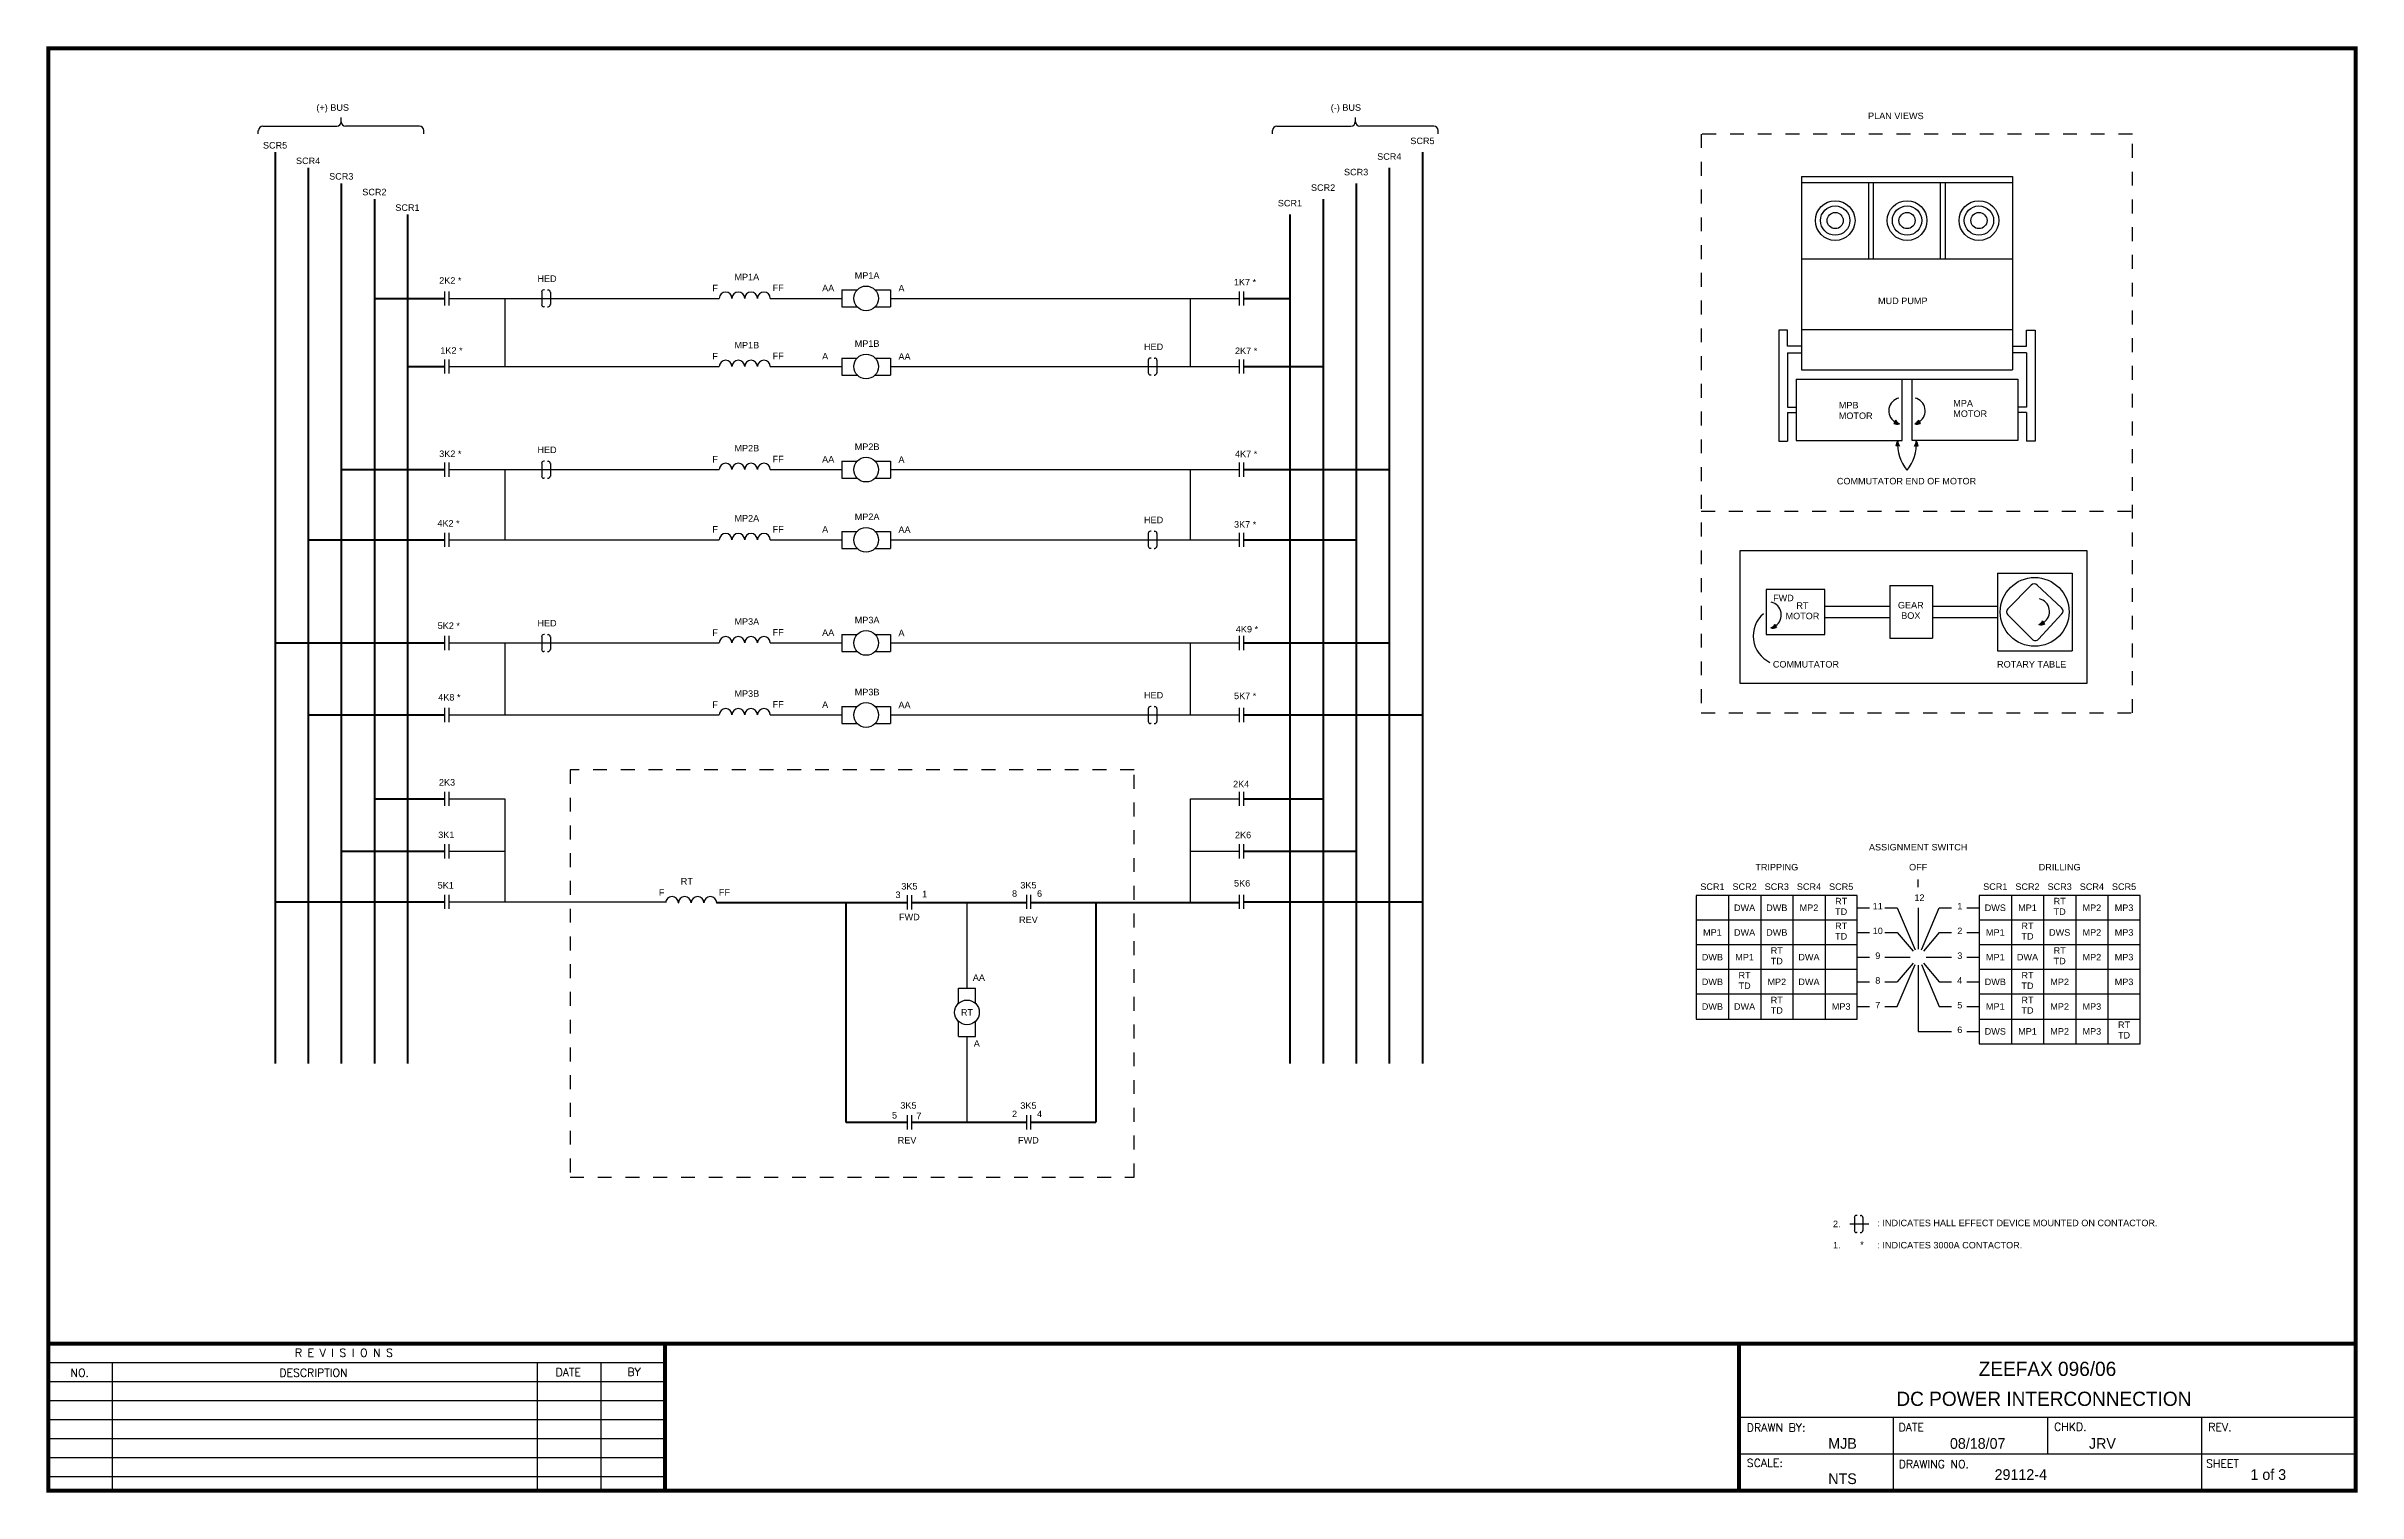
# Model space of a CAD drawing. Extents: x 1.7 to 18.4, y -1.9 to 8.5.
import ezdxf
from ezdxf.enums import TextEntityAlignment as Align

# ---------------------------------------------------------------- set-up
doc = ezdxf.new("R2010")
doc.units = 0
doc.header["$MEASUREMENT"] = 0
doc.linetypes.add('DASHED2', pattern=[0.375, 0.25, -0.125])
doc.layers.get('0').update_dxf_attribs({"linetype": 'CONTINUOUS'})
doc.layers.add('DRAWING', color=7, linetype='CONTINUOUS')
doc.styles.add('A1', font='A1.shx')
doc.styles.add('ROMAND', font='ROMAND.shx')
doc.styles.get("Standard").update_dxf_attribs({"font": 'ARIAL.TTF'})

# ---------------------------------------------------------------- blocks, each defined once
blk = doc.blocks.new('npcap')
for p, q in [((0, 0.051), (0, -0.051)), ((0.031, 0.051), (0.031, -0.051))]:
    blk.add_line(p, q)
blk = doc.blocks.new('coil')
for centre in [(0.046, 0), (0.138, 0), (0.23, 0), (0.322, 0)]:
    blk.add_arc(centre, 0.046, 0, 180)

msp = doc.modelspace()

# ---------------------------------------------------------------- hatches: boundary and pattern name
at = {"layer": 'DRAWING'}
for points in [[(15.094, 5.824, -0.145041), (15.066, 5.85), (15.055, 5.826, 0.147883)], [(15.234, 5.85, -0.145041), (15.205, 5.824, 0.147883), (15.245, 5.826)], [(15.069, 5.664), (15.096, 5.664, -0.145041), (15.084, 5.701, 0.147883)], [(15.215, 5.701, -0.145041), (15.203, 5.664), (15.23, 5.664, 0.147883)], [(14.197, 4.38, -0.145041), (14.168, 4.353, 0.147883), (14.208, 4.355)], [(16.129, 4.404, -0.145041), (16.101, 4.377, 0.147883), (16.14, 4.38)]]:
    msp.add_hatch(color=7, dxfattribs=at).paths.add_polyline_path(points)

# ---------------------------------------------------------------- linework, layer by layer
at = {"color": 7}
for p, q in [((1.752, -0.805), (1.752, -1.865)), ((1.752, -0.942), (6.197, -0.942)), ((2.213, -0.942), (2.213, -1.865)), ((5.275, -0.942), (5.275, -1.865)), ((5.736, -0.942), (5.736, -1.865)), ((1.752, -1.079), (6.197, -1.079)), ((1.752, -1.216), (6.197, -1.216)), ((1.752, -1.353), (6.197, -1.353)), ((1.752, -1.489), (6.197, -1.489)), ((13.939, -1.335), (18.384, -1.335)), ((15.05, -1.335), (15.05, -1.865)), ((16.162, -1.335), (16.162, -1.6)), ((17.273, -1.335), (17.273, -1.865)), ((1.752, -1.626), (6.197, -1.626)), ((13.939, -1.6), (18.384, -1.6)), ((1.752, -1.763), (6.197, -1.763))]:
    msp.add_line(p, q, dxfattribs=at)
at = {"color": 7, "const_width": 0.0288}
msp.add_lwpolyline([(18.384, -1.865), (18.384, 8.53), (1.752, 8.53), (1.752, -1.865)], close=True, dxfattribs=at)
for points in [[(1.752, -0.805), (18.384, -0.805)], [(6.197, -0.805), (6.197, -1.865)], [(13.939, -1.865), (13.939, -0.805)]]:
    msp.add_lwpolyline(points, dxfattribs=at)
at = {"layer": 'DRAWING', "color": 7}
for p, q in [((3.863, 7.999), (3.863, 8.031)), ((11.174, 7.999), (11.174, 8.031)), ((3.266, 7.912), (3.266, 7.936)), ((3.298, 7.968), (3.832, 7.968)), ((4.428, 7.968), (3.894, 7.968)), ((4.459, 7.912), (4.459, 7.936)), ((10.577, 7.912), (10.577, 7.936)), ((10.608, 7.968), (11.142, 7.968)), ((11.739, 7.968), (11.205, 7.968)), ((11.77, 7.912), (11.77, 7.936)), ((14.389, 7.606), (14.389, 6.212)), ((14.389, 7.606), (15.91, 7.606)), ((14.389, 7.563), (15.91, 7.563)), ((14.874, 7.012), (14.874, 7.563)), ((14.908, 7.012), (14.908, 7.563)), ((15.392, 7.012), (15.392, 7.563)), ((15.426, 7.012), (15.426, 7.563)), ((15.91, 7.606), (15.91, 6.212)), ((14.389, 7.012), (15.91, 7.012)), ((4.639, 6.727), (6.588, 6.727)), ((5.043, 6.727), (5.043, 6.236)), ((5.309, 6.773), (5.309, 6.682)), ((5.329, 6.788), (5.324, 6.788)), ((5.329, 6.666), (5.324, 6.666)), ((5.351, 6.788), (5.355, 6.788)), ((5.351, 6.666), (5.355, 6.666)), ((5.371, 6.773), (5.371, 6.682)), ((6.956, 6.727), (7.472, 6.727)), ((7.472, 6.788), (7.472, 6.666)), ((7.472, 6.788), (7.582, 6.788)), ((7.472, 6.666), (7.582, 6.666)), ((7.711, 6.788), (7.822, 6.788)), ((7.711, 6.666), (7.822, 6.666)), ((7.822, 6.788), (7.822, 6.666)), ((7.822, 6.727), (10.337, 6.727)), ((9.986, 6.236), (9.986, 6.727)), ((14.289, 6.499), (14.226, 6.499)), ((14.226, 6.499), (14.226, 5.699)), ((14.289, 6.384), (14.289, 6.499)), ((14.389, 6.504), (15.91, 6.504)), ((16.011, 6.384), (16.011, 6.499)), ((16.011, 6.499), (16.073, 6.499)), ((16.073, 6.499), (16.073, 5.699)), ((14.389, 6.384), (14.289, 6.384)), ((14.289, 6.336), (14.289, 5.943)), ((14.289, 6.336), (14.389, 6.336)), ((15.91, 6.384), (16.011, 6.384)), ((16.011, 6.336), (15.91, 6.336)), ((16.011, 6.336), (16.011, 5.943)), ((4.639, 6.236), (6.588, 6.236)), ((6.956, 6.236), (7.472, 6.236)), ((6.956, 6.236), (7.472, 6.236)), ((7.472, 6.297), (7.472, 6.175)), ((7.472, 6.297), (7.582, 6.297)), ((7.472, 6.175), (7.582, 6.175)), ((7.711, 6.297), (7.822, 6.297)), ((7.711, 6.175), (7.822, 6.175)), ((7.822, 6.297), (7.822, 6.175)), ((7.822, 6.236), (10.337, 6.236)), ((9.681, 6.282), (9.681, 6.191)), ((9.701, 6.297), (9.696, 6.297)), ((9.701, 6.175), (9.696, 6.175)), ((9.723, 6.297), (9.727, 6.297)), ((9.723, 6.175), (9.727, 6.175)), ((9.743, 6.282), (9.743, 6.191)), ((14.389, 6.212), (15.91, 6.212)), ((14.351, 6.144), (14.351, 5.703)), ((14.351, 6.144), (15.948, 6.144)), ((15.114, 5.703), (15.114, 6.144)), ((15.186, 5.703), (15.186, 6.144)), ((15.948, 6.144), (15.948, 5.703)), ((14.289, 5.943), (14.351, 5.943)), ((14.289, 5.905), (14.351, 5.905)), ((14.289, 5.905), (14.289, 5.699)), ((15.066, 5.85), (15.055, 5.826)), ((15.234, 5.85), (15.245, 5.826)), ((16.011, 5.943), (15.948, 5.943)), ((16.011, 5.905), (15.948, 5.905)), ((16.011, 5.905), (16.011, 5.699)), ((14.226, 5.699), (14.289, 5.699)), ((14.351, 5.703), (15.114, 5.703)), ((15.948, 5.703), (15.186, 5.703)), ((16.073, 5.699), (16.011, 5.699)), ((5.309, 5.538), (5.309, 5.447)), ((5.329, 5.554), (5.324, 5.554)), ((5.351, 5.554), (5.355, 5.554)), ((5.371, 5.538), (5.371, 5.447)), ((7.472, 5.554), (7.472, 5.432)), ((7.472, 5.554), (7.582, 5.554)), ((7.711, 5.554), (7.822, 5.554)), ((7.822, 5.554), (7.822, 5.432)), ((15.096, 5.664), (15.069, 5.664)), ((15.203, 5.664), (15.23, 5.664)), ((4.639, 5.493), (6.588, 5.493)), ((5.043, 5.493), (5.043, 4.987)), ((5.329, 5.431), (5.324, 5.431)), ((5.351, 5.431), (5.355, 5.431)), ((6.956, 5.493), (7.472, 5.493)), ((6.956, 5.493), (7.472, 5.493)), ((7.472, 5.432), (7.582, 5.432)), ((7.711, 5.432), (7.822, 5.432)), ((7.822, 5.493), (10.337, 5.493)), ((9.986, 4.987), (9.986, 5.493)), ((7.472, 5.048), (7.472, 4.926)), ((7.472, 5.048), (7.582, 5.048)), ((7.711, 5.048), (7.822, 5.048)), ((7.822, 5.048), (7.822, 4.926)), ((9.681, 5.033), (9.681, 4.942)), ((9.701, 5.049), (9.696, 5.049)), ((9.723, 5.049), (9.727, 5.049)), ((9.743, 5.033), (9.743, 4.942)), ((4.639, 4.987), (6.588, 4.987)), ((6.956, 4.987), (7.472, 4.987)), ((6.956, 4.987), (7.472, 4.987)), ((7.472, 4.926), (7.582, 4.926)), ((7.711, 4.926), (7.822, 4.926)), ((7.822, 4.987), (10.337, 4.987)), ((9.701, 4.926), (9.696, 4.926)), ((9.723, 4.926), (9.727, 4.926)), ((13.945, 4.908), (13.945, 3.954)), ((16.449, 4.908), (13.945, 4.908)), ((16.449, 3.954), (16.449, 4.908)), ((15.801, 4.748), (16.339, 4.748)), ((15.801, 4.748), (15.801, 4.188)), ((16.339, 4.748), (16.339, 4.188)), ((14.135, 4.63), (14.135, 4.306)), ((14.558, 4.63), (14.135, 4.63)), ((14.558, 4.306), (14.558, 4.63)), ((14.558, 4.509), (15.026, 4.509)), ((15.026, 4.658), (15.333, 4.658)), ((15.026, 4.658), (15.026, 4.279)), ((15.333, 4.658), (15.333, 4.279)), ((15.333, 4.509), (15.801, 4.509)), ((15.876, 4.491), (16.045, 4.66)), ((16.264, 4.498), (16.088, 4.661)), ((14.197, 4.38), (14.208, 4.355)), ((14.558, 4.427), (15.026, 4.427)), ((15.333, 4.427), (15.801, 4.427)), ((16.052, 4.271), (15.876, 4.446)), ((16.097, 4.271), (16.266, 4.454)), ((16.129, 4.404), (16.14, 4.38)), ((4.639, 4.244), (6.588, 4.244)), ((5.043, 4.244), (5.043, 3.725)), ((5.309, 4.289), (5.309, 4.198)), ((5.329, 4.305), (5.324, 4.305)), ((5.329, 4.183), (5.324, 4.183)), ((5.351, 4.305), (5.355, 4.305)), ((5.351, 4.183), (5.355, 4.183)), ((5.371, 4.289), (5.371, 4.198)), ((6.956, 4.244), (7.472, 4.244)), ((6.956, 4.244), (7.472, 4.244)), ((7.472, 4.305), (7.472, 4.183)), ((7.472, 4.305), (7.582, 4.305)), ((7.472, 4.183), (7.582, 4.183)), ((7.711, 4.305), (7.822, 4.305)), ((7.711, 4.183), (7.822, 4.183)), ((7.822, 4.305), (7.822, 4.183)), ((7.822, 4.244), (10.337, 4.244)), ((9.986, 3.725), (9.986, 4.244)), ((14.135, 4.306), (14.558, 4.306)), ((15.026, 4.279), (15.333, 4.279)), ((15.801, 4.188), (16.339, 4.188)), ((13.945, 3.954), (16.449, 3.954)), ((4.639, 3.725), (6.588, 3.725)), ((6.956, 3.725), (7.472, 3.725)), ((6.956, 3.725), (7.472, 3.725)), ((7.472, 3.786), (7.472, 3.664)), ((7.472, 3.786), (7.582, 3.786)), ((7.711, 3.786), (7.822, 3.786)), ((7.822, 3.786), (7.822, 3.664)), ((7.822, 3.725), (10.337, 3.725)), ((9.681, 3.77), (9.681, 3.679)), ((9.701, 3.786), (9.696, 3.786)), ((9.723, 3.786), (9.727, 3.786)), ((9.743, 3.77), (9.743, 3.679)), ((7.472, 3.664), (7.582, 3.664)), ((7.711, 3.664), (7.822, 3.664)), ((9.701, 3.663), (9.696, 3.663)), ((9.723, 3.663), (9.727, 3.663)), ((4.639, 3.121), (5.043, 3.121)), ((5.043, 3.121), (5.043, 2.378)), ((9.986, 2.378), (9.986, 3.121)), ((9.986, 3.121), (10.337, 3.121)), ((4.639, 2.743), (5.043, 2.743)), ((9.986, 2.743), (10.337, 2.743)), ((15.23, 2.485), (15.23, 2.54)), ((4.639, 2.378), (6.205, 2.378)), ((8.374, 2.375), (8.374, 1.757)), ((13.631, 2.425), (13.631, 1.534)), ((14.791, 2.425), (13.631, 2.425)), ((13.863, 2.425), (13.863, 1.534)), ((14.095, 2.425), (14.095, 1.534)), ((14.327, 2.425), (14.327, 1.534)), ((14.559, 2.425), (14.559, 1.534)), ((14.791, 1.534), (14.791, 2.425)), ((14.791, 2.336), (14.879, 2.336)), ((14.99, 2.336), (15.078, 2.336)), ((15.078, 2.336), (15.208, 2.033)), ((15.23, 2.336), (15.23, 2.038)), ((15.253, 2.033), (15.382, 2.336)), ((15.382, 2.336), (15.47, 2.336)), ((15.582, 2.336), (15.67, 2.336)), ((15.67, 2.425), (15.67, 1.356)), ((16.83, 2.425), (15.67, 2.425)), ((15.902, 2.425), (15.902, 1.356)), ((16.134, 2.425), (16.134, 1.356)), ((16.366, 2.425), (16.366, 1.356)), ((16.598, 2.425), (16.598, 1.356)), ((16.83, 1.356), (16.83, 2.425)), ((14.791, 2.247), (13.631, 2.247)), ((16.83, 2.247), (15.67, 2.247)), ((14.791, 2.069), (13.631, 2.069)), ((14.791, 2.158), (14.879, 2.158)), ((14.99, 2.158), (15.078, 2.158)), ((15.078, 2.158), (15.193, 2.024)), ((15.382, 2.158), (15.268, 2.024)), ((15.382, 2.158), (15.47, 2.158)), ((15.582, 2.158), (15.67, 2.158)), ((16.83, 2.069), (15.67, 2.069)), ((14.791, 1.891), (13.631, 1.891)), ((14.791, 1.98), (14.879, 1.98)), ((14.99, 1.98), (15.172, 1.98)), ((15.193, 1.936), (15.078, 1.802)), ((15.078, 1.624), (15.208, 1.927)), ((15.23, 1.922), (15.23, 1.445)), ((15.253, 1.927), (15.382, 1.624)), ((15.268, 1.936), (15.382, 1.802)), ((15.288, 1.98), (15.47, 1.98)), ((15.582, 1.98), (15.67, 1.98)), ((16.83, 1.891), (15.67, 1.891)), ((8.313, 1.647), (8.313, 1.757)), ((8.313, 1.757), (8.435, 1.757)), ((8.435, 1.647), (8.435, 1.757)), ((14.791, 1.713), (13.631, 1.713)), ((14.791, 1.802), (14.879, 1.802)), ((14.99, 1.802), (15.078, 1.802)), ((15.382, 1.802), (15.47, 1.802)), ((15.582, 1.802), (15.67, 1.802)), ((16.83, 1.713), (15.67, 1.713)), ((8.313, 1.407), (8.313, 1.518)), ((8.435, 1.407), (8.435, 1.518)), ((13.631, 1.534), (14.791, 1.534)), ((14.791, 1.624), (14.879, 1.624)), ((14.99, 1.624), (15.078, 1.624)), ((15.382, 1.624), (15.47, 1.624)), ((15.582, 1.624), (15.67, 1.624)), ((15.67, 1.534), (16.83, 1.534)), ((8.313, 1.407), (8.435, 1.407)), ((8.374, 1.407), (8.374, 0.79)), ((15.23, 1.445), (15.47, 1.445)), ((15.582, 1.445), (15.67, 1.445)), ((15.67, 1.356), (16.83, 1.356)), ((14.737, 0.057), (14.875, 0.057)), ((14.77, 0.103), (14.77, 0.011)), ((14.79, 0.118), (14.785, 0.118)), ((14.812, 0.118), (14.816, 0.118)), ((14.832, 0.103), (14.832, 0.011)), ((14.79, -0.004), (14.785, -0.004)), ((14.812, -0.004), (14.816, -0.004))]:
    msp.add_line(p, q, dxfattribs=at)
at = {"layer": 'DRAWING', "color": 7, "linetype": 'DASHED2', "ltscale": 0.375}
for p, q in [((13.666, 7.911), (13.666, 3.74)), ((16.774, 7.911), (13.666, 7.911)), ((16.774, 3.74), (16.774, 7.911)), ((13.666, 5.195), (16.774, 5.195)), ((13.666, 3.74), (16.774, 3.74)), ((5.513, 3.329), (5.513, 0.394)), ((9.579, 3.329), (5.513, 3.329)), ((9.579, 0.394), (9.579, 3.329)), ((5.513, 0.394), (9.579, 0.394))]:
    msp.add_line(p, q, dxfattribs=at)
at = {"layer": 'DRAWING', "color": 7, "lineweight": 50}
for p, q in [((3.387, 7.78), (3.387, 1.213)), ((3.625, 7.667), (3.625, 1.213)), ((11.418, 7.667), (11.418, 1.213)), ((11.657, 7.78), (11.657, 1.213)), ((3.864, 7.555), (3.864, 1.213)), ((11.179, 7.555), (11.179, 1.213)), ((4.103, 7.443), (4.103, 1.213)), ((10.941, 7.443), (10.941, 1.213)), ((4.341, 7.331), (4.341, 1.213)), ((10.702, 7.331), (10.702, 1.213)), ((4.103, 6.727), (4.608, 6.727)), ((10.368, 6.727), (10.702, 6.727)), ((4.341, 6.236), (4.608, 6.236)), ((10.368, 6.236), (10.941, 6.236)), ((3.864, 5.493), (4.608, 5.493)), ((10.368, 5.493), (11.418, 5.493)), ((3.625, 4.987), (4.608, 4.987)), ((10.368, 4.987), (11.179, 4.987)), ((3.387, 4.244), (4.608, 4.244)), ((10.368, 4.244), (11.418, 4.244)), ((3.625, 3.725), (4.608, 3.725)), ((10.368, 3.725), (11.657, 3.725)), ((4.103, 3.121), (4.608, 3.121)), ((10.368, 3.121), (10.941, 3.121)), ((3.864, 2.743), (4.608, 2.743)), ((10.368, 2.743), (11.179, 2.743)), ((3.387, 2.378), (4.608, 2.378)), ((6.293, 2.375), (6.294, 2.375)), ((6.385, 2.375), (6.386, 2.375)), ((6.477, 2.375), (6.478, 2.375)), ((6.569, 2.375), (7.943, 2.375)), ((7.502, 2.375), (7.502, 0.79)), ((7.861, 2.375), (7.943, 2.375)), ((7.974, 2.375), (8.802, 2.375)), ((7.974, 2.375), (7.984, 2.375)), ((7.974, 2.375), (8.802, 2.375)), ((8.833, 2.375), (10.336, 2.375)), ((9.302, 2.375), (9.302, 0.79)), ((10.368, 2.378), (11.657, 2.378)), ((7.502, 0.79), (7.943, 0.79)), ((7.974, 0.79), (8.802, 0.79)), ((8.833, 0.79), (9.303, 0.79))]:
    msp.add_line(p, q, dxfattribs=at)
at = {"layer": 'DRAWING', "color": 7}
for centre, radius in [((14.632, 7.288), 0.143), ((14.632, 7.288), 0.106), ((14.632, 7.288), 0.0583), ((15.15, 7.288), 0.143), ((15.15, 7.288), 0.106), ((15.15, 7.288), 0.0583), ((15.668, 7.288), 0.143), ((15.668, 7.288), 0.106), ((15.668, 7.288), 0.0583), ((7.647, 6.727), 0.0889), ((7.647, 6.236), 0.0889), ((7.647, 5.493), 0.0889), ((7.647, 4.987), 0.0889), ((16.07, 4.468), 0.248), ((7.647, 4.244), 0.0889), ((7.647, 3.725), 0.0889), ((8.374, 1.582), 0.0889)]:
    msp.add_circle(centre, radius, dxfattribs=at)
for centre, radius, start, end in [((3.832, 7.999), 0.0312, 270, 0), ((3.894, 7.999), 0.0312, 180, 270), ((11.142, 7.999), 0.0312, 270, 0), ((11.205, 7.999), 0.0312, 180, 270), ((3.298, 7.936), 0.0312, 90, 180), ((4.428, 7.936), 0.0312, 0, 90), ((10.608, 7.936), 0.0312, 90, 180), ((11.739, 7.936), 0.0312, 0, 90), ((5.324, 6.773), 0.0156, 90, 180), ((5.324, 6.682), 0.0156, 180, 270), ((5.355, 6.773), 0.0156, 0, 90), ((5.355, 6.682), 0.0156, 270, 0), ((9.696, 6.282), 0.0156, 90, 180), ((9.696, 6.191), 0.0156, 180, 270), ((9.727, 6.282), 0.0156, 0, 90), ((9.727, 6.191), 0.0156, 270, 0), ((15.113, 5.917), 0.0948, 103.1418, 235.7656), ((15.186, 5.917), 0.0948, 304.2344, 76.8582), ((15.125, 5.885), 0.0685, 210.5122, 243.5229), ((15.175, 5.885), 0.0685, 296.4771, 329.4878), ((15.078, 5.89), 0.0685, 249.8745, 283.5229), ((15.138, 5.658), 0.0685, 141.5183, 175.1667), ((15.357, 5.67), 0.275, 173.6895, 220.9806), ((15.152, 5.702), 0.0685, 181.5183, 214.529), ((14.942, 5.67), 0.275, 319.0194, 6.3105), ((15.147, 5.702), 0.0685, 325.471, 358.4817), ((15.221, 5.89), 0.0685, 256.4771, 290.1255), ((15.162, 5.658), 0.0685, 4.8333, 38.4817), ((5.324, 5.538), 0.0156, 90, 180), ((5.355, 5.538), 0.0156, 0, 90), ((5.324, 5.447), 0.0156, 180, 270), ((5.355, 5.447), 0.0156, 270, 0), ((9.696, 5.033), 0.0156, 90, 180), ((9.727, 5.033), 0.0156, 0, 90), ((9.696, 4.942), 0.0156, 180, 270), ((9.727, 4.942), 0.0156, 270, 0), ((16.067, 4.638), 0.0312, 47.2493, 135), ((14.149, 4.446), 0.0948, 304.2344, 76.8582), ((16.082, 4.47), 0.0948, 304.2344, 76.8582), ((14.252, 4.295), 0.211, 130.6309, 244.6096), ((14.138, 4.414), 0.0685, 296.4771, 329.4878), ((14.184, 4.42), 0.0685, 256.4771, 290.1255), ((15.898, 4.469), 0.0312, 135, 225), ((16.07, 4.439), 0.0685, 296.4771, 329.4878), ((16.117, 4.444), 0.0685, 256.4771, 290.1255), ((16.243, 4.475), 0.0312, 317.2493, 47.2493), ((5.324, 4.289), 0.0156, 90, 180), ((5.324, 4.198), 0.0156, 180, 270), ((5.355, 4.289), 0.0156, 0, 90), ((5.355, 4.198), 0.0156, 270, 0), ((16.074, 4.293), 0.0312, 225, 317.2493), ((9.696, 3.77), 0.0156, 90, 180), ((9.696, 3.679), 0.0156, 180, 270), ((9.727, 3.77), 0.0156, 0, 90), ((9.727, 3.679), 0.0156, 270, 0), ((14.785, 0.103), 0.0156, 90, 180), ((14.785, 0.011), 0.0156, 180, 270), ((14.816, 0.103), 0.0156, 0, 90), ((14.816, 0.011), 0.0156, 270, 0)]:
    msp.add_arc(centre, radius, start, end, dxfattribs=at)

# ---------------------------------------------------------------- block references
for name, p in [('npcap', (4.608, 6.727)), ('coil', (6.588, 6.727)), ('npcap', (10.337, 6.727)), ('npcap', (4.608, 6.236)), ('coil', (6.588, 6.236)), ('npcap', (10.337, 6.236)), ('npcap', (4.608, 5.493)), ('coil', (6.588, 5.493)), ('npcap', (10.337, 5.493)), ('npcap', (4.608, 4.987)), ('coil', (6.588, 4.987)), ('npcap', (10.337, 4.987)), ('npcap', (4.608, 4.244)), ('coil', (6.588, 4.244)), ('npcap', (10.337, 4.244)), ('npcap', (4.608, 3.725)), ('coil', (6.588, 3.725)), ('npcap', (10.337, 3.725)), ('npcap', (4.608, 3.121)), ('npcap', (10.337, 3.121)), ('npcap', (4.608, 2.743)), ('npcap', (10.337, 2.743)), ('npcap', (4.608, 2.378)), ('coil', (6.202, 2.371)), ('npcap', (7.943, 2.375)), ('npcap', (8.802, 2.378)), ('npcap', (10.337, 2.378)), ('npcap', (7.943, 0.79)), ('npcap', (8.802, 0.79))]:
    msp.add_blockref(name, p, dxfattribs=at)

# ---------------------------------------------------------------- texts
at = {"color": 7}
for s, height, style, p in [('NO.', 0.0576, 'ROMAND', (1.912, -1.044)), ('DESCRIPTION', 0.05763, 'ROMAND', (3.418, -1.044)), ('R E V I S I O N S', 0.05763, 'ROMAND', (3.53, -0.9)), ('DATE', 0.0576, 'ROMAND', (5.409, -1.04)), ('BY', 0.0576, 'ROMAND', (5.926, -1.038)), ('DC POWER INTERCONNECTION', 0.10259, 'A1', (15.073, -1.254)), ('DRAWN BY:', 0.0576, 'ROMAND', (13.995, -1.439)), ('MJB', 0.0769, 'A1', (14.582, -1.563)), ('DATE', 0.0576, 'ROMAND', (15.089, -1.437)), ('08/18/07', 0.0769, 'A1', (15.459, -1.563)), ('CHKD.', 0.0576, 'ROMAND', (16.209, -1.433)), ('JRV', 0.0769, 'A1', (16.461, -1.563)), ('REV.', 0.0576, 'ROMAND', (17.321, -1.436)), ('SCALE:', 0.0576, 'ROMAND', (13.995, -1.694)), ('DRAWING NO.', 0.05763, 'ROMAND', (15.09, -1.702)), ('SHEET', 0.0576, 'ROMAND', (17.305, -1.698)), ('NTS', 0.0769, 'A1', (14.582, -1.817)), ('29112-4', 0.0769, 'A1', (15.781, -1.787)), ('1 of 3', 0.0769, 'A1', (17.625, -1.787))]:
    msp.add_text(s, height=height, dxfattribs=dict(at, style=style)).set_placement(p)
at = {"color": 7, "style": 'A1'}
msp.add_text('ZEEFAX 096/06', height=0.10259, dxfattribs=at).set_placement((16.162, -1.038), align=Align.CENTER)
at = {"layer": 'DRAWING', "color": 7}
for s, height, p in [('(+) BUS', 0.0469, (3.685, 8.079)), ('(-) BUS', 0.0469, (10.996, 8.079)), ('PLAN VIEWS', 0.0469, (14.869, 8.019)), ('2K2 *', 0.0469, (4.57, 6.833)), ('HED', 0.0469, (5.278, 6.846)), ('MP1A', 0.0469, (6.698, 6.858)), ('MP1A', 0.0469, (7.565, 6.869)), ('1K7 *', 0.0469, (10.298, 6.821)), ('F', 0.0469, (6.539, 6.778)), ('FF', 0.0469, (6.973, 6.78)), ('AA', 0.0469, (7.33, 6.778)), ('A', 0.0469, (7.88, 6.777)), ('MUD PUMP', 0.0469, (14.941, 6.686)), ('1K2 *', 0.0469, (4.578, 6.328)), ('F', 0.0469, (6.539, 6.287)), ('MP1B', 0.0469, (6.698, 6.367)), ('FF', 0.0469, (6.973, 6.289)), ('A', 0.0469, (7.33, 6.287)), ('MP1B', 0.0469, (7.565, 6.378)), ('AA', 0.0469, (7.88, 6.285)), ('HED', 0.0469, (9.65, 6.355)), ('2K7 *', 0.0469, (10.306, 6.326)), ('MPB', 0.0469, (14.658, 5.934)), ('MOTOR', 0.0469, (14.658, 5.858)), ('MPA', 0.0469, (15.483, 5.948)), ('MOTOR', 0.0469, (15.483, 5.873)), ('MP2B', 0.0469, (6.698, 5.624)), ('MP2B', 0.0469, (7.565, 5.635)), ('3K2 *', 0.0469, (4.57, 5.584)), ('HED', 0.0469, (5.278, 5.612)), ('F', 0.0469, (6.539, 5.544)), ('FF', 0.0469, (6.973, 5.546)), ('AA', 0.0469, (7.33, 5.544)), ('A', 0.0469, (7.88, 5.542)), ('4K7 *', 0.0469, (10.306, 5.583)), ('COMMUTATOR END OF MOTOR', 0.04688, (14.644, 5.387)), ('MP2A', 0.0469, (6.698, 5.119)), ('MP2A', 0.0469, (7.565, 5.13)), ('4K2 *', 0.0469, (4.557, 5.083)), ('F', 0.0469, (6.539, 5.039)), ('FF', 0.0469, (6.973, 5.04)), ('A', 0.0469, (7.33, 5.039)), ('AA', 0.0469, (7.88, 5.037)), ('HED', 0.0469, (9.65, 5.107)), ('3K7 *', 0.0469, (10.299, 5.075)), ('5K2 *', 0.0469, (4.559, 4.345)), ('HED', 0.0469, (5.278, 4.363)), ('F', 0.0469, (6.539, 4.295)), ('MP3A', 0.0469, (6.698, 4.375)), ('FF', 0.0469, (6.973, 4.297)), ('AA', 0.0469, (7.33, 4.295)), ('MP3A', 0.0469, (7.565, 4.386)), ('A', 0.0469, (7.88, 4.293)), ('4K9 *', 0.0469, (10.312, 4.32)), ('4K8 *', 0.0469, (4.563, 3.829)), ('MP3B', 0.0469, (6.698, 3.856)), ('MP3B', 0.0469, (7.565, 3.867)), ('HED', 0.0469, (9.65, 3.844)), ('5K7 *', 0.0469, (10.299, 3.839)), ('F', 0.0469, (6.539, 3.776)), ('FF', 0.0469, (6.973, 3.778)), ('A', 0.0469, (7.33, 3.776)), ('AA', 0.0469, (7.88, 3.774)), ('2K3', 0.0469, (4.568, 3.216)), ('2K4', 0.0469, (10.292, 3.204)), ('3K1', 0.0469, (4.563, 2.838)), ('2K6', 0.0469, (10.306, 2.837)), ('5K1', 0.0469, (4.559, 2.474)), ('RT', 0.0469, (6.311, 2.503)), ('5K6', 0.0469, (10.299, 2.489)), ('F', 0.0469, (6.153, 2.422)), ('FF', 0.0469, (6.586, 2.424)), ('12', 0.0469, (15.203, 2.385)), ('AA', 0.0469, (8.416, 1.809)), ('A', 0.0469, (8.423, 1.334)), ('2.', 0.0469, (14.616, 0.034)), (': INDICATES HALL EFFECT DEVICE MOUNTED ON CONTACTOR.', 0.04688, (14.936, 0.041)), ('1.', 0.0469, (14.616, -0.119)), ('*', 0.0469, (14.812, -0.116)), (': INDICATES 3000A CONTACTOR.', 0.04688, (14.936, -0.119))]:
    msp.add_text(s, height=height, dxfattribs=at).set_placement(p)
for s, height, p in [('SCR5', 0.0469, (3.387, 7.807)), ('SCR5', 0.0469, (11.657, 7.839)), ('SCR4', 0.0469, (3.625, 7.695)), ('SCR4', 0.0469, (11.418, 7.726)), ('SCR3', 0.0469, (3.864, 7.583)), ('SCR2', 0.0469, (4.103, 7.47)), ('SCR2', 0.0469, (10.941, 7.502)), ('SCR3', 0.0469, (11.179, 7.614)), ('SCR1', 0.0469, (4.341, 7.358)), ('SCR1', 0.0469, (10.702, 7.39)), ('FWD', 0.0469, (14.259, 4.545)), ('RT', 0.0469, (14.396, 4.49)), ('GEAR', 0.0469, (15.177, 4.493)), ('MOTOR', 0.0469, (14.396, 4.415)), ('BOX', 0.0469, (15.177, 4.418)), ('COMMUTATOR', 0.0469, (14.421, 4.067)), ('ROTARY TABLE', 0.04688, (16.048, 4.067)), ('ASSIGNMENT SWITCH', 0.04688, (15.23, 2.749)), ('3K5', 0.0469, (7.959, 2.467)), ('3K5', 0.0469, (8.817, 2.475)), ('TRIPPING', 0.0469, (14.211, 2.605)), ('OFF', 0.0469, (15.23, 2.605)), ('DRILLING', 0.0469, (16.25, 2.605)), ('3', 0.0469, (7.877, 2.406)), ('1', 0.0469, (8.069, 2.411)), ('8', 0.0469, (8.717, 2.415)), ('6', 0.0469, (8.897, 2.415)), ('11', 0.0469, (14.939, 2.324)), ('1', 0.0469, (15.53, 2.324)), ('FWD', 0.0469, (7.959, 2.246)), ('REV', 0.0469, (8.817, 2.226)), ('10', 0.0469, (14.939, 2.146)), ('2', 0.0469, (15.53, 2.146)), ('9', 0.0469, (14.939, 1.967)), ('3', 0.0469, (15.53, 1.967)), ('8', 0.0469, (14.939, 1.789)), ('4', 0.0469, (15.53, 1.789)), ('7', 0.0469, (14.939, 1.611)), ('5', 0.0469, (15.53, 1.611)), ('6', 0.0469, (15.53, 1.433)), ('5', 0.0469, (7.852, 0.817)), ('3K5', 0.0469, (7.952, 0.888)), ('7', 0.0469, (8.027, 0.812)), ('2', 0.0469, (8.717, 0.827)), ('3K5', 0.0469, (8.817, 0.887)), ('4', 0.0469, (8.897, 0.827)), ('REV', 0.0469, (7.942, 0.637)), ('FWD', 0.0469, (8.817, 0.637))]:
    msp.add_text(s, height=height, dxfattribs=at).set_placement(p, align=Align.CENTER)
for s, p in [('SCR1', (13.747, 2.488)), ('SCR2', (13.979, 2.488)), ('SCR3', (14.211, 2.488)), ('SCR4', (14.443, 2.488)), ('SCR5', (14.675, 2.488)), ('SCR1', (15.786, 2.488)), ('SCR2', (16.018, 2.488)), ('SCR3', (16.25, 2.488)), ('SCR4', (16.482, 2.488)), ('SCR5', (16.714, 2.488)), ('DWA', (13.979, 2.336)), ('DWB', (14.211, 2.336)), ('MP2', (14.443, 2.336)), ('RT', (14.675, 2.384)), ('DWS', (15.786, 2.336)), ('MP1', (16.018, 2.336)), ('RT', (16.25, 2.384)), ('MP2', (16.482, 2.336)), ('MP3', (16.714, 2.336)), ('MP1', (13.747, 2.158)), ('DWA', (13.979, 2.158)), ('DWB', (14.211, 2.158)), ('TD', (14.675, 2.308)), ('RT', (14.675, 2.206)), ('MP1', (15.786, 2.158)), ('RT', (16.018, 2.206)), ('DWS', (16.25, 2.158)), ('TD', (16.25, 2.308)), ('MP2', (16.482, 2.158)), ('MP3', (16.714, 2.158)), ('DWB', (13.747, 1.98)), ('MP1', (13.979, 1.98)), ('RT', (14.211, 2.028)), ('DWA', (14.443, 1.98)), ('TD', (14.675, 2.13)), ('MP1', (15.786, 1.98)), ('DWA', (16.018, 1.98)), ('TD', (16.018, 2.13)), ('RT', (16.25, 2.028)), ('MP2', (16.482, 1.98)), ('MP3', (16.714, 1.98)), ('RT', (13.979, 1.85)), ('TD', (14.211, 1.952)), ('RT', (16.018, 1.85)), ('TD', (16.25, 1.952)), ('DWB', (13.747, 1.802)), ('TD', (13.979, 1.774)), ('MP2', (14.211, 1.802)), ('RT', (14.211, 1.671)), ('DWA', (14.443, 1.802)), ('DWB', (15.786, 1.802)), ('TD', (16.018, 1.774)), ('RT', (16.018, 1.671)), ('MP2', (16.25, 1.802)), ('MP3', (16.714, 1.802)), ('RT', (8.374, 1.582)), ('DWB', (13.747, 1.624)), ('DWA', (13.979, 1.624)), ('TD', (14.211, 1.596)), ('MP3', (14.675, 1.624)), ('MP1', (15.786, 1.624)), ('TD', (16.018, 1.596)), ('MP2', (16.25, 1.624)), ('MP3', (16.482, 1.624)), ('RT', (16.714, 1.493)), ('DWS', (15.786, 1.445)), ('MP1', (16.018, 1.445)), ('MP2', (16.25, 1.445)), ('MP3', (16.482, 1.445)), ('TD', (16.714, 1.417))]:
    msp.add_text(s, height=0.0469, dxfattribs=at).set_placement(p, align=Align.MIDDLE_CENTER)

doc.saveas('drawing.dxf')
